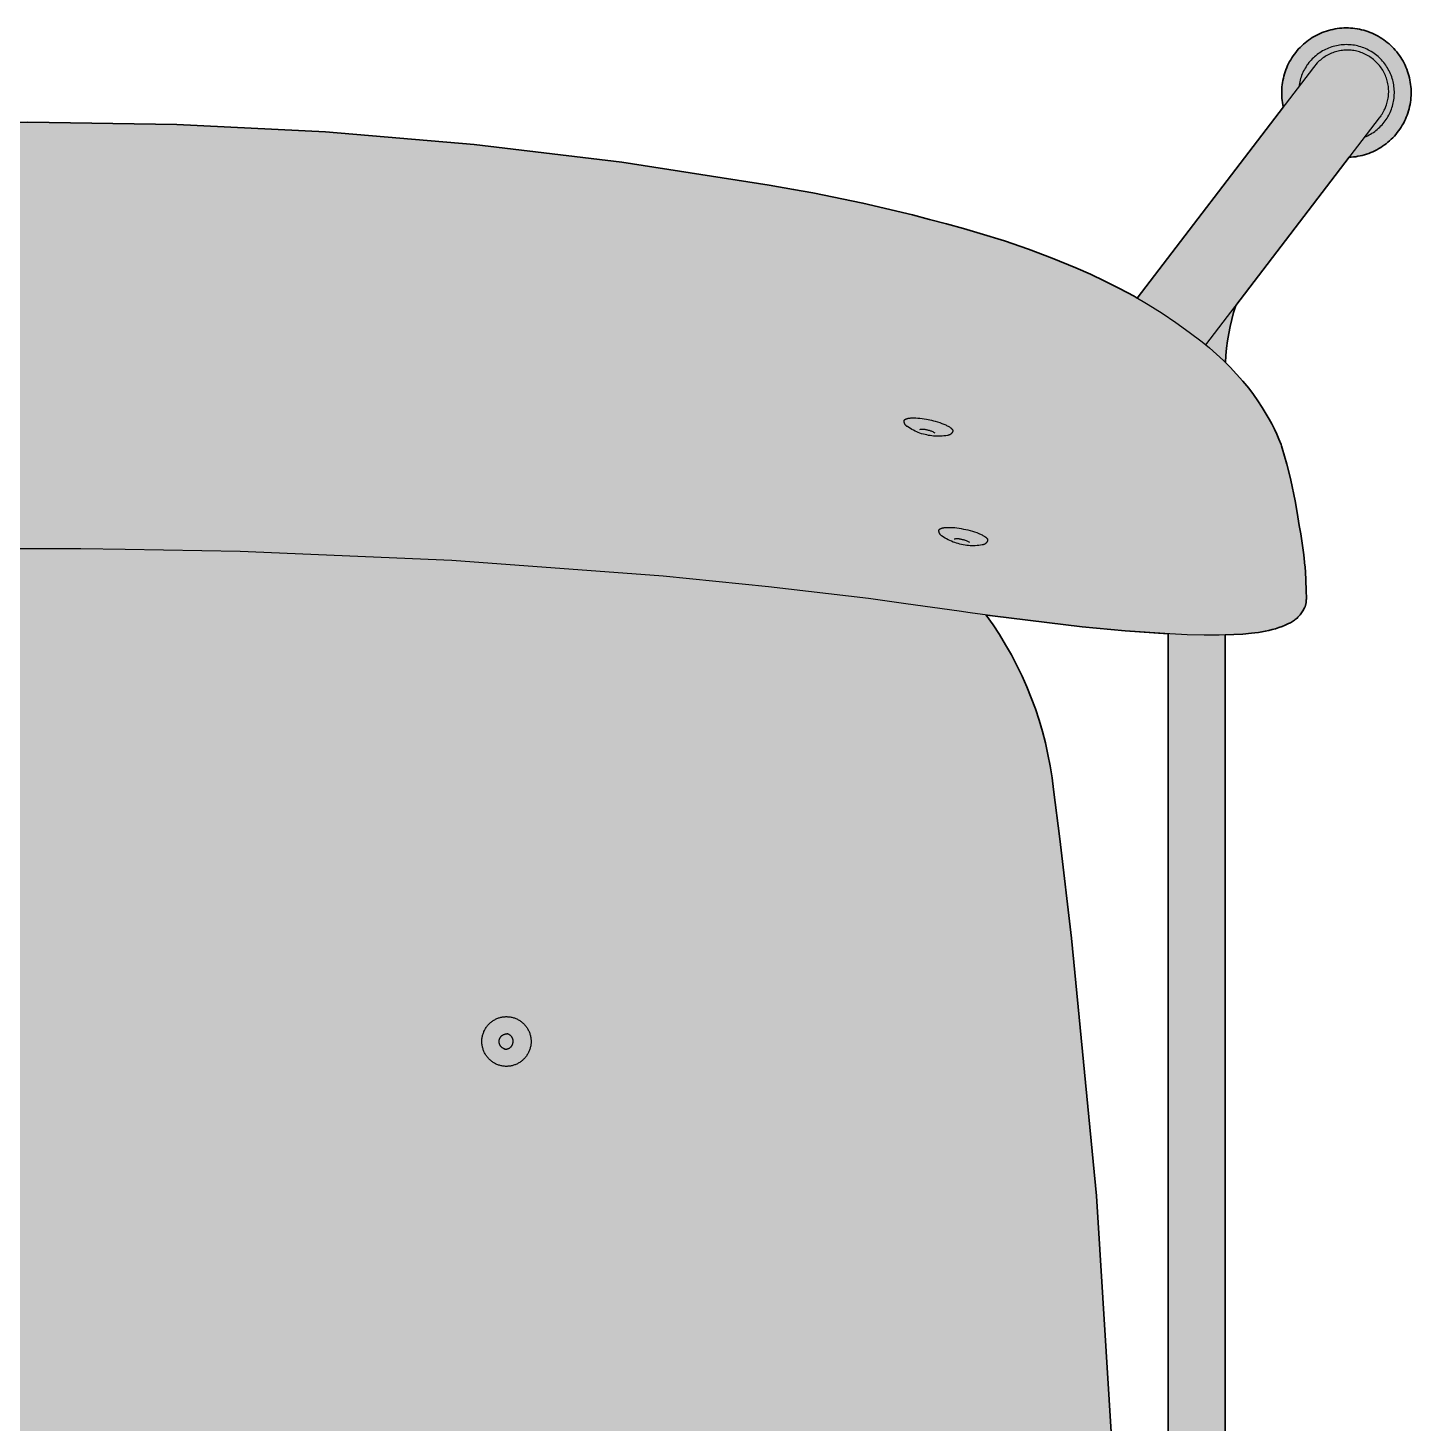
# Model space of a CAD drawing. Header units: millimetres. Extents: x 0 to 1859, y -912 to 978.
# Drawn here: x 421.4 to 688.7, y -642.7 to -373.2 of the extents above; entities that cross this region are included whole.
import ezdxf

# ---------------------------------------------------------------- set-up
doc = ezdxf.new("R2010")
doc.units = ezdxf.units.MM
doc.layers.add('Blocks', color=7, linetype='Continuous')
doc.layers.add('Blocks$Fill', color=7, linetype='Continuous', true_color=0xffffff)
doc.layers.add('Blocks$Inner', color=7, linetype='Continuous', lineweight=25, true_color=0x007f00)
doc.layers.add('Blocks$Outline', color=7, linetype='Continuous', lineweight=35, true_color=0xff3f3f)

# ---------------------------------------------------------------- blocks, each defined once
blk = doc.blocks.new('Soft Edge 95 Barstool High Top')
at = {"layer": 'Blocks$Fill'}
h = blk.add_hatch(color=256, dxfattribs=at)
h.paths.add_polyline_path([(-162.65, -151.21), (-162.49, -150.37), (-162.44, -149.94), (-162.39, -149.51), (-162.36, -149.08), (-162.35, -148.65), (-162.35, -148.22), (-162.36, -147.79), (-162.39, -147.36), (-162.44, -146.94), (-162.5, -146.51), (-162.57, -146.09), (-162.66, -145.67), (-162.76, -145.25), (-162.88, -144.84), (-163.01, -144.43), (-163.16, -144.02), (-163.32, -143.62), (-163.49, -143.23), (-163.67, -142.84), (-163.87, -142.46), (-164.09, -142.09), (-164.31, -141.72), (-164.55, -141.36), (-164.8, -141.01), (-165.06, -140.67), (-165.33, -140.34), (-165.62, -140.02), (-165.91, -139.7), (-166.22, -139.4), (-166.54, -139.11), (-166.86, -138.83), (-167.2, -138.56), (-167.54, -138.3), (-167.9, -138.06), (-168.26, -137.83), (-168.63, -137.61), (-169, -137.4), (-169.39, -137.2), (-169.78, -137.02), (-170.17, -136.86), (-170.57, -136.7), (-170.98, -136.56), (-171.39, -136.44), (-171.81, -136.32), (-172.23, -136.23), (-172.65, -136.14), (-173.07, -136.08), (-173.5, -136.02), (-173.93, -135.98), (-174.36, -135.96), (-174.79, -135.95), (-175.22, -135.95), (-175.65, -135.97), (-176.07, -136.01), (-176.5, -136.06), (-176.93, -136.12), (-177.35, -136.2), (-177.77, -136.3), (-178.19, -136.4), (-178.6, -136.52), (-179.01, -136.66), (-179.41, -136.81), (-179.81, -136.97), (-180.2, -137.15), (-180.58, -137.34), (-180.96, -137.55), (-181.34, -137.77), (-181.7, -138), (-182.06, -138.24), (-182.41, -138.49), (-182.75, -138.76), (-183.07, -139.04), (-183.39, -139.33), (-183.7, -139.63), (-184, -139.94), (-184.29, -140.26), (-184.57, -140.59), (-184.83, -140.93), (-185.09, -141.28), (-185.33, -141.64), (-185.56, -142.01), (-185.77, -142.38), (-185.98, -142.76), (-186.17, -143.15), (-186.34, -143.54), (-186.5, -143.94), (-186.65, -144.35), (-186.79, -144.76), (-186.91, -145.17), (-187.01, -145.59), (-187.11, -146.01), (-187.18, -146.44), (-187.24, -146.86), (-187.29, -147.29), (-187.32, -147.72), (-187.34, -148.15), (-187.35, -148.58), (-187.33, -149.02), (-187.31, -149.45), (-187.26, -149.88), (-187.21, -150.3), (-187.14, -150.73), (-187.05, -151.15), (-186.95, -151.57), (-186.83, -151.99), (-186.71, -152.4), (-186.56, -152.81), (-186.4, -153.21), (-186.23, -153.6), (-186.05, -153.99), (-185.85, -154.38), (-185.64, -154.75), (-185.42, -155.12), (-185.18, -155.48), (-184.93, -155.84), (-184.67, -156.18), (-184.4, -156.51), (-184.11, -156.84), (-183.82, -157.15), (-183.51, -157.46), (-183.19, -157.75), (-182.87, -158.03), (-182.53, -158.31), (-182.19, -158.56), (-181.83, -158.81), (-181.47, -159.05), (-181.1, -159.27), (-180.73, -159.48), (-180.34, -159.68), (-179.95, -159.86), (-179.55, -160.03), (-179.15, -160.18), (-178.74, -160.33), (-178.33, -160.45), (-177.92, -160.57), (-177.5, -160.66), (-177.07, -160.75), (-176.65, -160.82), (-176.22, -160.87), (-175.79, -160.91), (-175.36, -160.94), (-153.46, -189.54), (-152.7, -192.25), (-152.38, -193.62), (-152.11, -195), (-151.88, -196.39), (-151.7, -197.79), (-151.56, -199.19), (-151.47, -200.59), (-153.61, -202.8), (-154.81, -204.16), (-155.97, -205.56), (-156.88, -206.76), (-157.75, -207.99), (-158.58, -209.25), (-159.36, -210.54), (-159.91, -211.49), (-160.43, -212.44), (-160.92, -213.42), (-161.38, -214.41), (-161.81, -215.41), (-162.21, -216.43), (-162.3, -216.69), (-162.45, -217.13), (-163.33, -220.18), (-164.11, -223.25), (-164.12, -223.27), (-164.92, -227.32), (-165.73, -232.08), (-166.61, -237.7), (-166.84, -239.82), (-166.85, -239.99), (-167.02, -242.39), (-167.1, -244.77), (-167.11, -245.95), (-167.11, -246.27), (-167.1, -246.43), (-167.09, -246.61), (-167.08, -246.7), (-167.07, -246.79), (-167.06, -246.87), (-167.05, -246.96), (-167.03, -247.05), (-167.02, -247.14), (-167, -247.23), (-166.98, -247.31), (-166.95, -247.4), (-166.93, -247.48), (-166.9, -247.57), (-166.88, -247.65), (-166.85, -247.73), (-166.82, -247.82), (-166.78, -247.9), (-166.75, -247.98), (-166.65, -248.18), (-166.54, -248.37), (-166.43, -248.56), (-166.31, -248.75), (-166.18, -248.93), (-166.05, -249.1), (-165.91, -249.28), (-165.77, -249.44), (-165.62, -249.61), (-165.46, -249.77), (-165.3, -249.92), (-165.14, -250.06), (-164.97, -250.2), (-164.79, -250.34), (-164.61, -250.47), (-164.43, -250.59), (-164.24, -250.71), (-164.05, -250.82), (-163.85, -250.92), (-163.65, -251.01), (-163.03, -251.29), (-162.41, -251.54), (-161.78, -251.77), (-161.14, -251.98), (-160.49, -252.17), (-159.84, -252.34), (-159.18, -252.49), (-158.51, -252.62), (-157.85, -252.72), (-157.18, -252.8), (-154.83, -253.01), (-153.1, -253.12), (-151.41, -253.17), (-151.41, -651.96), (-152.1, -652.45), (-152.44, -652.72), (-152.76, -652.99), (-153.08, -653.28), (-153.38, -653.58), (-153.68, -653.88), (-153.96, -654.2), (-154.24, -654.53), (-154.5, -654.86), (-154.75, -655.21), (-154.99, -655.56), (-155.22, -655.92), (-155.43, -656.29), (-155.63, -656.67), (-155.82, -657.05), (-156, -657.44), (-156.16, -657.83), (-156.31, -658.23), (-156.44, -658.64), (-156.56, -659.05), (-156.67, -659.46), (-156.76, -659.87), (-156.84, -660.29), (-156.91, -660.71), (-156.96, -661.14), (-156.99, -661.56), (-157.01, -661.99), (-157.02, -662.42), (-157.01, -662.84), (-156.99, -663.27), (-156.95, -663.69), (-156.9, -664.12), (-156.83, -664.54), (-156.75, -664.96), (-156.66, -665.37), (-156.55, -665.78), (-156.43, -666.19), (-156.29, -666.6), (-156.14, -667), (-155.97, -667.39), (-155.8, -667.78), (-155.61, -668.16), (-155.4, -668.54), (-155.18, -668.92), (-154.94, -669.28), (-154.7, -669.64), (-154.44, -669.99), (-154.17, -670.33), (-153.88, -670.67), (-153.59, -670.99), (-153.28, -671.3), (-152.97, -671.6), (-152.64, -671.89), (-152.31, -672.16), (-151.96, -672.43), (-151.61, -672.68), (-151.24, -672.92), (-150.87, -673.15), (-150.49, -673.37), (-150.11, -673.57), (-149.71, -673.76), (-149.31, -673.93), (-148.91, -674.09), (-148.5, -674.24), (-148.08, -674.37), (-147.66, -674.49), (-147.24, -674.59), (-146.81, -674.68), (-146.38, -674.75), (-145.95, -674.81), (-145.52, -674.85), (-145.08, -674.87), (-144.65, -674.89), (-144.21, -674.88), (-143.78, -674.87), (-143.34, -674.83), (-142.91, -674.78), (-142.48, -674.72), (-142.05, -674.64), (-141.62, -674.55), (-141.2, -674.44), (-140.78, -674.32), (-140.37, -674.18), (-139.96, -674.03), (-139.56, -673.86), (-139.16, -673.68), (-138.77, -673.49), (-138.39, -673.28), (-138.01, -673.06), (-137.64, -672.83), (-137.28, -672.58), (-136.93, -672.32), (-136.59, -672.05), (-136.26, -671.77), (-135.93, -671.47), (-134.98, -671.64), (-134.32, -671.72), (-133.66, -671.77), (-132.99, -671.81), (-132.33, -671.82), (44.08, -671.82), (79.9, -672.71), (103.15, -672.37), (115.72, -671.82), (292.8, -671.81), (293.46, -671.77), (294.12, -671.72), (294.78, -671.64), (295.44, -671.53), (295.74, -671.47), (296.39, -672.05), (296.74, -672.32), (297.09, -672.58), (297.45, -672.83), (297.81, -673.06), (298.19, -673.28), (298.57, -673.49), (298.96, -673.68), (299.36, -673.86), (299.76, -674.03), (300.17, -674.18), (300.59, -674.32), (301, -674.44), (301.43, -674.55), (301.85, -674.64), (302.28, -674.72), (302.71, -674.78), (303.14, -674.83), (303.58, -674.87), (304.01, -674.88), (304.45, -674.89), (304.88, -674.87), (305.32, -674.85), (305.75, -674.81), (306.19, -674.75), (306.61, -674.68), (307.04, -674.59), (307.47, -674.49), (307.89, -674.37), (308.3, -674.24), (308.71, -674.09), (309.12, -673.93), (309.52, -673.76), (309.91, -673.57), (310.3, -673.37), (310.67, -673.15), (311.05, -672.92), (311.41, -672.68), (311.76, -672.43), (312.11, -672.16), (312.44, -671.89), (312.77, -671.6), (313.09, -671.3), (313.39, -670.99), (313.69, -670.67), (313.97, -670.33), (314.24, -669.99), (314.5, -669.64), (314.75, -669.28), (314.98, -668.92), (315.2, -668.54), (315.41, -668.16), (315.6, -667.78), (315.78, -667.39), (315.94, -667), (316.09, -666.6), (316.23, -666.19), (316.35, -665.78), (316.46, -665.37), (316.55, -664.96), (316.63, -664.54), (316.7, -664.12), (316.75, -663.69), (316.79, -663.27), (316.81, -662.84), (316.82, -662.42), (316.81, -661.99), (316.79, -661.56), (316.76, -661.14), (316.71, -660.71), (316.64, -660.29), (316.57, -659.87), (316.47, -659.46), (316.37, -659.05), (316.24, -658.64), (316.11, -658.23), (315.96, -657.83), (315.8, -657.44), (315.62, -657.05), (315.44, -656.67), (315.23, -656.29), (315.02, -655.92), (314.79, -655.56), (314.55, -655.21), (314.3, -654.86), (314.04, -654.53), (313.77, -654.2), (313.48, -653.88), (313.19, -653.58), (312.88, -653.28), (312.57, -652.99), (312.24, -652.72), (311.91, -652.45), (311.56, -652.2), (311.21, -651.96), (311.21, -253.17), (314.63, -253.01), (316.98, -252.8), (317.65, -252.72), (318.32, -252.62), (318.98, -252.49), (319.64, -252.34), (320.29, -252.17), (320.94, -251.98), (321.58, -251.77), (322.21, -251.54), (322.84, -251.29), (323.45, -251.01), (323.65, -250.92), (323.85, -250.82), (324.04, -250.71), (324.23, -250.59), (324.41, -250.47), (324.59, -250.34), (324.77, -250.2), (324.94, -250.06), (325.11, -249.92), (325.27, -249.77), (325.42, -249.61), (325.57, -249.44), (325.72, -249.28), (325.85, -249.1), (325.99, -248.93), (326.11, -248.75), (326.23, -248.56), (326.35, -248.37), (326.45, -248.18), (326.55, -247.98), (326.59, -247.9), (326.62, -247.82), (326.65, -247.73), (326.68, -247.65), (326.71, -247.57), (326.73, -247.48), (326.76, -247.4), (326.78, -247.31), (326.8, -247.23), (326.82, -247.14), (326.84, -247.05), (326.85, -246.96), (326.86, -246.87), (326.88, -246.79), (326.89, -246.7), (326.89, -246.61), (326.9, -246.43), (326.91, -246.27), (326.91, -245.95), (326.9, -244.77), (326.82, -242.39), (326.65, -239.99), (326.64, -239.82), (326.41, -237.7), (325.82, -233.69), (325.53, -232.08), (324.72, -227.32), (323.91, -223.25), (323.13, -220.18), (322.25, -217.13), (322.11, -216.69), (322.01, -216.43), (321.61, -215.41), (321.18, -214.41), (320.72, -213.42), (320.23, -212.44), (319.71, -211.49), (319.16, -210.54), (318.38, -209.25), (317.56, -207.99), (316.69, -206.76), (315.78, -205.56), (314.62, -204.16), (313.41, -202.8), (312.16, -201.48), (311.27, -200.59), (311.5, -197.79), (311.69, -196.39), (311.91, -195), (312.19, -193.62), (312.5, -192.25), (312.86, -190.89), (313.26, -189.54), (335.16, -160.94), (336.02, -160.87), (336.45, -160.82), (336.87, -160.75), (337.3, -160.66), (337.72, -160.57), (338.13, -160.45), (338.55, -160.33), (338.95, -160.18), (339.36, -160.03), (339.75, -159.86), (340.14, -159.68), (340.53, -159.48), (340.91, -159.27), (341.28, -159.05), (341.64, -158.81), (341.99, -158.56), (342.34, -158.31), (342.67, -158.03), (343, -157.75), (343.31, -157.46), (343.62, -157.15), (343.91, -156.84), (344.2, -156.51), (344.47, -156.18), (344.73, -155.84), (344.98, -155.48), (345.22, -155.12), (345.44, -154.75), (345.65, -154.38), (345.85, -153.99), (346.04, -153.6), (346.21, -153.21), (346.36, -152.81), (346.51, -152.4), (346.64, -151.99), (346.75, -151.57), (346.85, -151.15), (346.94, -150.73), (347.01, -150.3), (347.07, -149.88), (347.11, -149.45), (347.14, -149.02), (347.15, -148.58), (347.15, -148.15), (347.13, -147.72), (347.09, -147.29), (347.05, -146.86), (346.99, -146.44), (346.91, -146.01), (346.82, -145.59), (346.71, -145.17), (346.59, -144.76), (346.46, -144.35), (346.31, -143.94), (346.15, -143.54), (345.97, -143.15), (345.78, -142.76), (345.58, -142.38), (345.36, -142.01), (345.13, -141.64), (344.89, -141.28), (344.64, -140.93), (344.37, -140.59), (344.09, -140.26), (343.81, -139.94), (343.51, -139.63), (343.2, -139.33), (342.88, -139.04), (342.55, -138.76), (342.21, -138.49), (341.86, -138.24), (341.5, -138), (341.14, -137.77), (340.77, -137.55), (340.39, -137.34), (340, -137.15), (339.61, -136.97), (339.21, -136.81), (338.81, -136.66), (338.4, -136.52), (337.99, -136.4), (337.57, -136.3), (337.15, -136.2), (336.73, -136.12), (336.3, -136.06), (335.88, -136.01), (335.45, -135.97), (335.02, -135.95), (334.59, -135.95), (334.16, -135.96), (333.73, -135.98), (333.3, -136.02), (332.87, -136.08), (332.45, -136.14), (332.03, -136.23), (331.61, -136.32), (331.19, -136.44), (330.78, -136.56), (330.38, -136.7), (329.98, -136.86), (329.58, -137.02), (329.19, -137.2), (328.81, -137.4), (328.43, -137.61), (328.06, -137.83), (327.7, -138.06), (327.35, -138.3), (327, -138.56), (326.67, -138.83), (326.34, -139.11), (326.02, -139.4), (325.72, -139.7), (325.42, -140.02), (325.14, -140.34), (324.86, -140.67), (324.6, -141.01), (324.35, -141.36), (324.11, -141.72), (323.89, -142.09), (323.68, -142.46), (323.48, -142.84), (323.29, -143.23), (323.12, -143.62), (322.96, -144.02), (322.81, -144.43), (322.68, -144.84), (322.56, -145.25), (322.46, -145.67), (322.37, -146.09), (322.3, -146.51), (322.24, -146.94), (322.2, -147.36), (322.17, -147.79), (322.15, -148.22), (322.15, -148.65), (322.16, -149.08), (322.19, -149.51), (322.24, -149.94), (322.3, -150.37), (322.37, -150.79), (322.46, -151.21), (294.19, -188.12), (290.83, -186.29), (287.99, -184.87), (285.19, -183.54), (282.35, -182.27), (277.81, -180.4), (273.22, -178.67), (268.57, -177.07), (263.88, -175.63), (257.37, -173.81), (241.22, -169.78), (231.54, -167.83), (223.11, -166.3), (194.67, -161.9), (166.09, -158.48), (137.42, -156.04), (108.68, -154.59), (79.9, -154.13), (51.13, -154.59), (22.38, -156.04), (-6.29, -158.48), (-34.87, -161.9), (-63.31, -166.3), (-71.74, -167.83), (-81.41, -169.78), (-91.01, -172.06), (-100.83, -174.7), (-108.77, -177.07), (-113.41, -178.67), (-118.01, -180.4), (-122.55, -182.27), (-125.39, -183.54), (-128.19, -184.87), (-131.03, -186.29), (-133.81, -187.79), (-134.39, -188.12)], flags=0)
h.paths.add_polyline_path([(272.85, -627.49), (275.48, -623.54), (276.89, -621.18), (278.22, -618.76), (279.47, -616.3), (280.63, -613.8), (281.7, -611.27), (282.69, -608.69), (283.58, -606.09), (284.39, -603.45), (285.1, -600.79), (285.72, -598.1), (286.25, -595.4), (286.68, -592.68), (286.98, -590.22), (287.22, -587.76), (287.73, -580.4), (290.74, -510.96), (290.91, -461.11), (289.44, -411.28), (286.33, -361.53), (281.56, -311.78), (277.77, -280.76), (277.42, -278.5), (276.99, -276.26), (276.49, -274.04), (275.92, -271.83), (275.28, -269.64), (274.56, -267.47), (273.77, -265.33), (272.92, -263.22), (271.99, -261.13), (271, -259.08), (269.94, -257.06), (268.81, -255.08), (267.62, -253.13), (266.37, -251.23), (265.05, -249.36), (283.62, -251.61), (291.9, -252.39), (300.21, -252.97), (300.21, -648.98)], flags=0)
h.paths.add_polyline_path([(216.95, -660.82), (225.16, -659.31), (227.84, -658.66), (230.5, -657.92), (233.12, -657.09), (235.72, -656.17), (238.28, -655.15), (240.81, -654.05), (243.3, -652.87), (245.74, -651.59), (248.14, -650.24), (250.49, -648.8), (252.79, -647.28), (255.04, -645.69), (257.23, -644.01), (259.36, -642.26), (261.43, -640.44), (262.34, -639.58), (289.38, -660.82)], flags=0)
h.paths.add_polyline_path([(-105.22, -249.33), (-107.82, -253.13), (-109.01, -255.08), (-110.13, -257.06), (-111.2, -259.08), (-112.19, -261.13), (-113.12, -263.22), (-113.97, -265.33), (-114.76, -267.47), (-115.47, -269.64), (-116.12, -271.83), (-116.69, -274.04), (-117.19, -276.26), (-117.61, -278.5), (-117.96, -280.76), (-119.46, -292.6), (-126.53, -361.53), (-129.64, -411.28), (-131.11, -461.11), (-130.93, -510.96), (-129.11, -560.77), (-127.42, -587.76), (-127.18, -590.22), (-126.88, -592.68), (-126.44, -595.4), (-125.92, -598.1), (-125.3, -600.79), (-124.58, -603.45), (-123.78, -606.09), (-122.88, -608.69), (-121.9, -611.27), (-120.83, -613.8), (-119.67, -616.3), (-118.42, -618.76), (-117.09, -621.18), (-115.68, -623.54), (-114.18, -625.86), (-113.05, -627.49), (-140.41, -648.98), (-140.41, -252.97), (-123.81, -251.61), (-115.23, -250.65)], flags=0)
h.paths.add_polyline_path([(-102.54, -639.58), (-99.56, -642.26), (-97.43, -644.01), (-95.24, -645.69), (-92.99, -647.28), (-90.69, -648.8), (-88.34, -650.24), (-85.94, -651.59), (-83.49, -652.87), (-81.01, -654.05), (-78.48, -655.15), (-75.92, -656.17), (-73.32, -657.09), (-70.69, -657.92), (-68.04, -658.66), (-65.36, -659.31), (-62.66, -659.87), (-57.14, -660.82), (-129.58, -660.82)], flags=0)
at = {"layer": 'Blocks$Inner'}
for p, q in [((265.05, -249.36), (266.37, -251.23)), ((300.21, -652.74), (300.21, -252.97)), ((311.21, -652.74), (311.21, -253.17))]:
    blk.add_line(p, q, dxfattribs=at)
for points in [[(335.16, -160.94), (335.59, -160.91), (336.02, -160.87), (336.45, -160.82), (336.87, -160.75), (337.3, -160.66), (337.72, -160.57), (338.13, -160.45), (338.55, -160.33), (338.95, -160.18), (339.36, -160.03), (339.75, -159.86), (340.14, -159.68), (340.53, -159.48), (340.91, -159.27), (341.28, -159.05), (341.64, -158.81), (341.99, -158.56), (342.34, -158.31), (342.67, -158.03), (343, -157.75), (343.31, -157.46), (343.62, -157.15), (343.91, -156.84), (344.2, -156.51), (344.47, -156.18), (344.73, -155.84), (344.98, -155.48), (345.22, -155.12), (345.44, -154.75), (345.65, -154.38), (345.85, -153.99), (346.04, -153.6), (346.21, -153.21), (346.36, -152.81), (346.51, -152.4), (346.64, -151.99), (346.75, -151.57), (346.85, -151.15), (346.94, -150.73), (347.01, -150.3), (347.07, -149.88), (347.11, -149.45), (347.14, -149.02), (347.15, -148.58), (347.15, -148.15), (347.13, -147.72), (347.09, -147.29), (347.05, -146.86), (346.99, -146.44), (346.91, -146.01), (346.82, -145.59), (346.71, -145.17), (346.59, -144.76), (346.46, -144.35), (346.31, -143.94), (346.15, -143.54), (345.97, -143.15), (345.78, -142.76), (345.58, -142.38), (345.36, -142.01), (345.13, -141.64), (344.89, -141.28), (344.64, -140.93), (344.37, -140.59), (344.09, -140.26), (343.81, -139.94), (343.51, -139.63), (343.2, -139.33), (342.88, -139.04), (342.55, -138.76), (342.21, -138.49), (341.86, -138.24), (341.5, -138), (341.14, -137.77), (340.77, -137.55), (340.39, -137.34), (340, -137.15), (339.61, -136.97), (339.21, -136.81), (338.81, -136.66), (338.4, -136.52), (337.99, -136.4), (337.57, -136.3), (337.15, -136.2), (336.73, -136.12), (336.3, -136.06), (335.88, -136.01), (335.45, -135.97), (335.02, -135.95), (334.59, -135.95), (334.16, -135.96), (333.73, -135.98), (333.3, -136.02), (332.87, -136.08), (332.45, -136.14), (332.03, -136.23), (331.61, -136.32), (331.19, -136.44), (330.78, -136.56), (330.38, -136.7), (329.98, -136.86), (329.58, -137.02), (329.19, -137.2), (328.81, -137.4), (328.43, -137.61), (328.06, -137.83), (327.7, -138.06), (327.35, -138.3), (327, -138.56), (326.67, -138.83), (326.34, -139.11), (326.02, -139.4), (325.72, -139.7), (325.42, -140.02), (325.14, -140.34), (324.86, -140.67), (324.6, -141.01), (324.35, -141.36), (324.11, -141.72), (323.89, -142.09), (323.68, -142.46), (323.48, -142.84), (323.29, -143.23), (323.12, -143.62), (322.96, -144.02), (322.81, -144.43), (322.68, -144.84), (322.56, -145.25), (322.46, -145.67), (322.37, -146.09), (322.3, -146.51), (322.24, -146.94), (322.2, -147.36), (322.17, -147.79), (322.15, -148.22), (322.15, -148.65), (322.16, -149.08), (322.19, -149.51), (322.24, -149.94), (322.3, -150.37), (322.37, -150.79), (322.46, -151.21)], [(338.16, -157.02), (338.45, -156.9), (338.74, -156.76), (339.03, -156.61), (339.3, -156.46), (339.58, -156.29), (339.85, -156.12), (340.11, -155.93), (340.36, -155.74), (340.61, -155.54), (340.85, -155.33), (341.08, -155.11), (341.31, -154.89), (341.53, -154.65), (341.74, -154.41), (341.94, -154.16), (342.13, -153.91), (342.32, -153.65), (342.49, -153.38), (342.66, -153.11), (342.81, -152.83), (342.96, -152.54), (343.09, -152.26), (343.22, -151.96), (343.34, -151.66), (343.44, -151.36), (343.54, -151.06), (343.62, -150.75), (343.7, -150.44), (343.76, -150.13), (343.81, -149.81), (343.85, -149.49), (343.88, -149.18), (343.9, -148.86), (343.91, -148.54), (343.91, -148.22), (343.9, -147.9), (343.87, -147.58), (343.84, -147.26), (343.79, -146.95), (343.73, -146.63), (343.67, -146.32), (343.59, -146.01), (343.5, -145.7), (343.4, -145.4), (343.29, -145.1), (343.17, -144.81), (343.04, -144.51), (342.9, -144.23), (342.74, -143.95), (342.58, -143.67), (342.42, -143.4), (342.24, -143.13), (342.05, -142.87), (341.85, -142.62), (341.65, -142.38), (341.43, -142.14), (341.21, -141.91), (340.98, -141.69), (340.75, -141.47), (340.5, -141.27), (340.25, -141.07), (339.99, -140.88), (339.73, -140.7), (339.46, -140.53), (339.18, -140.37), (338.9, -140.22), (338.61, -140.08), (338.33, -139.94), (338.03, -139.82), (337.73, -139.71), (337.43, -139.61), (337.13, -139.52), (336.82, -139.44), (336.51, -139.37), (336.2, -139.31), (335.88, -139.27), (335.57, -139.23), (335.25, -139.2), (334.93, -139.19), (334.61, -139.18), (334.29, -139.19), (333.98, -139.21), (333.66, -139.24), (333.34, -139.28), (333.03, -139.33), (332.72, -139.39), (332.41, -139.46), (332.1, -139.54), (331.8, -139.63), (331.5, -139.74), (331.2, -139.85), (330.91, -139.97), (330.62, -140.11), (330.33, -140.25), (330.05, -140.4), (329.78, -140.57), (329.51, -140.74), (329.25, -140.92), (329, -141.11), (328.75, -141.31), (328.51, -141.51), (328.27, -141.73), (328.04, -141.95), (327.83, -142.18), (327.61, -142.42), (327.41, -142.66), (327.22, -142.92), (327.03, -143.17), (326.86, -143.44), (326.69, -143.71), (326.53, -143.99), (326.38, -144.27), (326.24, -144.55), (326.11, -144.84), (326, -145.14), (325.89, -145.44), (325.79, -145.74), (325.7, -146.05), (325.62, -146.36), (325.56, -146.67), (325.5, -146.98), (325.46, -147.29)], [(341.04, -153.26), (341.21, -153.04), (341.37, -152.81), (341.53, -152.58), (341.67, -152.35), (341.81, -152.1), (341.94, -151.86), (342.06, -151.61), (342.18, -151.35), (342.28, -151.1), (342.38, -150.83), (342.46, -150.57), (342.54, -150.3), (342.6, -150.03), (342.66, -149.76), (342.71, -149.49), (342.75, -149.21), (342.78, -148.93), (342.8, -148.66), (342.81, -148.38), (342.81, -148.1), (342.8, -147.82), (342.78, -147.54), (342.75, -147.27), (342.71, -146.99), (342.66, -146.72), (342.6, -146.45), (342.54, -146.18), (342.46, -145.91), (342.38, -145.64), (342.28, -145.38), (342.18, -145.13), (342.06, -144.87), (341.94, -144.62), (341.81, -144.37), (341.67, -144.13), (341.53, -143.9), (341.37, -143.67), (341.21, -143.44), (341.04, -143.22), (340.86, -143.01), (340.68, -142.8), (340.48, -142.6), (340.28, -142.41), (340.08, -142.22), (339.86, -142.04), (339.65, -141.87), (339.42, -141.7), (339.19, -141.55), (338.96, -141.4), (338.72, -141.26), (338.47, -141.13), (338.22, -141), (337.97, -140.89), (337.71, -140.78), (337.45, -140.69), (337.19, -140.6), (336.92, -140.52), (336.65, -140.45), (336.38, -140.39), (336.11, -140.34), (335.83, -140.3), (335.55, -140.27), (335.28, -140.25), (335, -140.24), (334.72, -140.24), (334.44, -140.24), (334.16, -140.26), (333.89, -140.29), (333.61, -140.33), (333.34, -140.37), (333.07, -140.43), (332.79, -140.49), (332.53, -140.57), (332.26, -140.65), (332, -140.74), (331.74, -140.85), (331.49, -140.96), (331.23, -141.08), (330.99, -141.2), (330.75, -141.34), (330.51, -141.49), (330.28, -141.64), (330.05, -141.8), (329.83, -141.97), (329.61, -142.15), (329.41, -142.33), (329.2, -142.52), (329.01, -142.72), (328.29, -143.59), (294.18, -188.13)], [(341.28, -152.93), (341.14, -153.13), (341.12, -153.15), (341.08, -153.21), (341.06, -153.23), (341.02, -153.29), (340.99, -153.32), (307.43, -197.15)], [(51.13, -154.59), (79.9, -154.13), (108.68, -154.59), (137.42, -156.04), (166.09, -158.48), (194.67, -161.9), (223.11, -166.3), (227.83, -167.15), (231.54, -167.83), (241.22, -169.78), (250.81, -172.06), (254.1, -172.93), (257.37, -173.81), (260.64, -174.7), (263.88, -175.63), (268.57, -177.07), (273.22, -178.67), (277.81, -180.4), (282.35, -182.27), (285.19, -183.54), (287.99, -184.87), (290.83, -186.29), (293.62, -187.79), (296.36, -189.38), (299.04, -191.06), (301.67, -192.83), (304.25, -194.68), (306.76, -196.61), (308.17, -197.76), (309.54, -198.96), (310.87, -200.2), (312.16, -201.48), (313.41, -202.8), (314.62, -204.16), (315.78, -205.56), (316.69, -206.76), (317.56, -207.99), (318.38, -209.25), (319.16, -210.54), (319.71, -211.49), (320.23, -212.44), (320.72, -213.42), (321.18, -214.41), (321.61, -215.41), (322.01, -216.43), (322.11, -216.69), (322.25, -217.13), (323.13, -220.18), (323.91, -223.25), (323.92, -223.27), (324.72, -227.32), (325.1, -229.57), (325.53, -232.08), (325.82, -233.69), (326.41, -237.7), (326.64, -239.82), (326.65, -239.9), (326.65, -239.99), (326.82, -242.39), (326.9, -244.77), (326.91, -245.95), (326.91, -246.27), (326.9, -246.43), (326.89, -246.61), (326.89, -246.7), (326.88, -246.79), (326.86, -246.87), (326.85, -246.96), (326.84, -247.05), (326.82, -247.14), (326.8, -247.23), (326.78, -247.31), (326.76, -247.4), (326.73, -247.48), (326.71, -247.57), (326.68, -247.65), (326.65, -247.73), (326.62, -247.82), (326.59, -247.9), (326.55, -247.98), (326.45, -248.18), (326.35, -248.37), (326.23, -248.56), (326.11, -248.75), (325.99, -248.93), (325.85, -249.1), (325.72, -249.28), (325.57, -249.44), (325.42, -249.61), (325.27, -249.77), (325.11, -249.92), (324.94, -250.06), (324.77, -250.2), (324.59, -250.34), (324.41, -250.47), (324.23, -250.59), (324.04, -250.71), (323.85, -250.82), (323.65, -250.92), (323.45, -251.01), (322.84, -251.29), (322.21, -251.54), (321.58, -251.77), (320.94, -251.98), (320.29, -252.17), (319.64, -252.34), (318.98, -252.49), (318.32, -252.62), (317.65, -252.72), (316.98, -252.8), (316.31, -252.86), (314.63, -253.01), (312.91, -253.12), (310.09, -253.21), (307.17, -253.21), (303.91, -253.14), (300.53, -253), (291.9, -252.39), (283.62, -251.61), (266.29, -249.53), (261.94, -248.92), (259.8, -248.61), (249.54, -247.15), (242.31, -246.18), (223, -243.87), (202.65, -241.84), (161.82, -238.84), (120.88, -237.1), (98.67, -236.67), (90.13, -236.58), (79.9, -236.54), (69.67, -236.58)], [(313.26, -189.54), (312.86, -190.89), (312.5, -192.25), (312.19, -193.62), (311.91, -195), (311.69, -196.39), (311.5, -197.79), (311.36, -199.19), (311.27, -200.6)], [(255.17, -214.21), (255.04, -214.13), (254.91, -214.06), (254.78, -213.99), (254.64, -213.92), (254.5, -213.86), (254.36, -213.81), (254.22, -213.76), (254.08, -213.72), (253.93, -213.68), (253.79, -213.64), (253.64, -213.61), (253.49, -213.59), (253.39, -213.57), (253.29, -213.54), (253.19, -213.53), (253.09, -213.51), (252.98, -213.5), (252.88, -213.5), (252.78, -213.49), (252.68, -213.49), (252.58, -213.5), (252.47, -213.5), (252.37, -213.52), (252.27, -213.53), (252.17, -213.55)], [(261.89, -235.35), (261.76, -235.28), (261.63, -235.2), (261.49, -235.13), (261.36, -235.07), (261.22, -235.01), (261.08, -234.96), (260.94, -234.91), (260.79, -234.86), (260.65, -234.82), (260.5, -234.79), (260.35, -234.76), (260.2, -234.74), (260.1, -234.71), (260, -234.69), (259.9, -234.67), (259.8, -234.66), (259.7, -234.65), (259.6, -234.64), (259.5, -234.64), (259.39, -234.64), (259.29, -234.64), (259.19, -234.65), (259.09, -234.66), (258.99, -234.68), (258.88, -234.69)], [(266.37, -251.23), (267.62, -253.13), (268.81, -255.08), (269.94, -257.06), (271, -259.08), (271.99, -261.13), (272.92, -263.22), (273.77, -265.33), (274.56, -267.47), (275.28, -269.64), (275.92, -271.83), (276.49, -274.04), (276.99, -276.26), (277.42, -278.5), (277.77, -280.76), (278.04, -283.02), (279.27, -292.6), (281.56, -311.78), (286.33, -361.53), (289.44, -411.28)], [(172.09, -333.18), (172.04, -333.17), (171.99, -333.15), (171.94, -333.14), (171.89, -333.12), (171.84, -333.1), (171.79, -333.08), (171.75, -333.05), (171.7, -333.03), (171.66, -333), (171.61, -332.97), (171.57, -332.94), (171.53, -332.91), (171.49, -332.88), (171.45, -332.84), (171.41, -332.81), (171.37, -332.77), (171.34, -332.73), (171.3, -332.69), (171.27, -332.65), (171.24, -332.61), (171.21, -332.57), (171.18, -332.52), (171.15, -332.48), (171.13, -332.43), (171.1, -332.39), (171.08, -332.34), (171.06, -332.29), (171.04, -332.24), (171.02, -332.19), (171.01, -332.14), (170.99, -332.09), (170.98, -332.04), (170.97, -331.99), (170.96, -331.94), (170.96, -331.89), (170.95, -331.83), (170.95, -331.78), (170.95, -331.73), (170.95, -331.68), (170.95, -331.62), (170.96, -331.57), (170.96, -331.52), (170.97, -331.47), (170.98, -331.42), (170.99, -331.37), (171.01, -331.32), (171.02, -331.27), (171.04, -331.22), (171.06, -331.17), (171.08, -331.12), (171.1, -331.07), (171.12, -331.02), (171.15, -330.98), (171.17, -330.93), (171.2, -330.89), (171.23, -330.85), (171.26, -330.8), (171.3, -330.76), (171.33, -330.72), (171.37, -330.69), (171.4, -330.65), (171.44, -330.62), (171.47, -330.58), (171.51, -330.55), (171.55, -330.52), (171.59, -330.49), (171.63, -330.46), (171.67, -330.44), (171.72, -330.41), (171.76, -330.39), (171.8, -330.37), (171.85, -330.35), (171.9, -330.33), (171.94, -330.31), (171.99, -330.29), (172.04, -330.28), (172.08, -330.27), (172.13, -330.26), (172.18, -330.25), (172.23, -330.24), (172.28, -330.23), (172.33, -330.23), (172.38, -330.22), (172.43, -330.22), (172.48, -330.22), (172.53, -330.23)], [(171.96, -333.17), (172.01, -333.18), (172.06, -333.18), (172.11, -333.18), (172.16, -333.18), (172.21, -333.18), (172.26, -333.18), (172.31, -333.18), (172.36, -333.17), (172.41, -333.17), (172.46, -333.16), (172.51, -333.15), (172.56, -333.13), (172.61, -333.12), (172.65, -333.1), (172.7, -333.09), (172.75, -333.07), (172.79, -333.05), (172.84, -333.02), (172.88, -333), (172.93, -332.98), (172.97, -332.95), (173.01, -332.92), (173.05, -332.89), (173.09, -332.86), (173.13, -332.83), (173.17, -332.8), (173.2, -332.76), (173.24, -332.72), (173.27, -332.69), (173.31, -332.65), (173.34, -332.61), (173.37, -332.57), (173.4, -332.52), (173.43, -332.48), (173.46, -332.44), (173.48, -332.39), (173.51, -332.34), (173.53, -332.3), (173.55, -332.25), (173.57, -332.2), (173.58, -332.15), (173.6, -332.1), (173.61, -332.05), (173.62, -332), (173.63, -331.95), (173.64, -331.9), (173.65, -331.85), (173.65, -331.8), (173.66, -331.75), (173.66, -331.7), (173.66, -331.64), (173.66, -331.59), (173.65, -331.54), (173.65, -331.49), (173.64, -331.44), (173.63, -331.39), (173.62, -331.34), (173.6, -331.29), (173.59, -331.24), (173.57, -331.19), (173.56, -331.14), (173.54, -331.09), (173.52, -331.04), (173.49, -331), (173.47, -330.95), (173.44, -330.91), (173.41, -330.86), (173.39, -330.82), (173.35, -330.78), (173.32, -330.74), (173.29, -330.7), (173.26, -330.66), (173.22, -330.62), (173.18, -330.59), (173.14, -330.55), (173.1, -330.52), (173.06, -330.49), (173.02, -330.46), (172.98, -330.43), (172.94, -330.4), (172.89, -330.37), (172.84, -330.35), (172.8, -330.33), (172.75, -330.3), (172.7, -330.28), (172.65, -330.27), (172.61, -330.25), (172.56, -330.24), (172.51, -330.22), (172.46, -330.21), (172.4, -330.2)]]:
    blk.add_lwpolyline(points, dxfattribs=at)
for points in [[(250.11, -213.15), (249.82, -212.96), (249.79, -212.94), (249.75, -212.92), (249.72, -212.9), (249.68, -212.87), (249.65, -212.85), (249.62, -212.82), (249.59, -212.79), (249.56, -212.76), (249.53, -212.74), (249.5, -212.71), (249.48, -212.67), (249.45, -212.64), (249.43, -212.61), (249.4, -212.58), (249.38, -212.54), (249.36, -212.51), (249.34, -212.47), (249.32, -212.43), (249.31, -212.4), (249.29, -212.36), (249.27, -212.32), (249.26, -212.28), (249.25, -212.24), (249.24, -212.2), (249.23, -212.16), (249.22, -212.12), (249.21, -212.08), (249.21, -212.04), (249.21, -212), (249.2, -211.96), (249.2, -211.92), (249.2, -211.88), (249.2, -211.84), (249.21, -211.79), (249.22, -211.79), (249.22, -211.78), (249.22, -211.78), (249.22, -211.77), (249.22, -211.77), (249.22, -211.76), (249.23, -211.75), (249.23, -211.74), (249.23, -211.73), (249.24, -211.72), (249.24, -211.71), (249.25, -211.71), (249.25, -211.7), (249.26, -211.69), (249.26, -211.68), (249.27, -211.67), (249.28, -211.66), (249.28, -211.66), (249.29, -211.65), (249.3, -211.64), (249.3, -211.63), (249.31, -211.62), (249.32, -211.62), (249.33, -211.61), (249.34, -211.6), (249.34, -211.59), (249.35, -211.59), (249.36, -211.58), (249.38, -211.57), (249.39, -211.56), (249.4, -211.55), (249.42, -211.54), (249.44, -211.53), (249.46, -211.52), (249.48, -211.51), (249.5, -211.5), (249.52, -211.49), (249.54, -211.48), (249.56, -211.47), (249.58, -211.46), (249.61, -211.45), (249.66, -211.43), (249.71, -211.42), (249.76, -211.4), (249.82, -211.39), (249.88, -211.37), (249.94, -211.36), (250, -211.35), (250.07, -211.33), (250.14, -211.32), (250.21, -211.31), (250.36, -211.3), (250.52, -211.29), (250.69, -211.28), (250.86, -211.27), (251.04, -211.27), (251.24, -211.27), (251.43, -211.28), (251.84, -211.31), (252.24, -211.34), (252.65, -211.39), (253.08, -211.45), (253.51, -211.53), (254.14, -211.66), (254.5, -211.74), (254.86, -211.83), (255.22, -211.92), (255.66, -212.05), (256.09, -212.19), (256.49, -212.34), (256.87, -212.49), (257.05, -212.56), (257.22, -212.64), (257.38, -212.72), (257.54, -212.79), (257.68, -212.87), (257.82, -212.95), (257.94, -213.02), (258, -213.06), (258.06, -213.1), (258.11, -213.14), (258.16, -213.17), (258.21, -213.21), (258.26, -213.25), (258.3, -213.28), (258.34, -213.32), (258.37, -213.36), (258.39, -213.37), (258.41, -213.39), (258.43, -213.41), (258.44, -213.43), (258.46, -213.44), (258.47, -213.46), (258.48, -213.48), (258.5, -213.49), (258.51, -213.51), (258.52, -213.53), (258.53, -213.55), (258.54, -213.56), (258.55, -213.58), (258.56, -213.6), (258.57, -213.61), (258.57, -213.63), (258.58, -213.64), (258.58, -213.65), (258.58, -213.65), (258.58, -213.66), (258.6, -213.83), (258.58, -213.89), (258.57, -213.93), (258.55, -213.97), (258.53, -214.01), (258.51, -214.04), (258.49, -214.08), (258.47, -214.11), (258.45, -214.15), (258.42, -214.18), (258.4, -214.21), (258.37, -214.24), (258.34, -214.27), (258.32, -214.3), (258.29, -214.33), (258.26, -214.36), (258.22, -214.39), (258.19, -214.41), (258.16, -214.44), (258.13, -214.46), (258.09, -214.48), (258.06, -214.5), (258.02, -214.52), (257.98, -214.54), (257.95, -214.56), (257.91, -214.57), (257.87, -214.59), (257.83, -214.6), (257.79, -214.61), (257.75, -214.62), (257.71, -214.63), (257.67, -214.64), (257.63, -214.65), (257.59, -214.65), (257.55, -214.66), (257.22, -214.71), (256.89, -214.76), (256.56, -214.79), (256.23, -214.81), (255.9, -214.82), (255.57, -214.82), (255.23, -214.8), (254.9, -214.78), (254.57, -214.74), (254.24, -214.7), (253.91, -214.64), (253.58, -214.57), (253.24, -214.5), (252.91, -214.41), (252.58, -214.32), (252.26, -214.21), (251.93, -214.09), (251.62, -213.96), (251.3, -213.82), (251, -213.67), (250.69, -213.51), (250.4, -213.33)], [(265.32, -234.92), (265.3, -235.04), (265.28, -235.08), (265.26, -235.12), (265.25, -235.15), (265.23, -235.19), (265.21, -235.22), (265.18, -235.26), (265.16, -235.29), (265.14, -235.33), (265.11, -235.36), (265.09, -235.39), (265.06, -235.42), (265.03, -235.45), (265, -235.48), (264.97, -235.51), (264.94, -235.53), (264.91, -235.56), (264.87, -235.58), (264.84, -235.61), (264.81, -235.63), (264.77, -235.65), (264.73, -235.67), (264.7, -235.69), (264.66, -235.7), (264.62, -235.72), (264.58, -235.74), (264.55, -235.75), (264.51, -235.76), (264.47, -235.77), (264.43, -235.78), (264.39, -235.79), (264.35, -235.79), (264.31, -235.8), (264.27, -235.8), (263.94, -235.86), (263.61, -235.9), (263.28, -235.93), (262.94, -235.96), (262.61, -235.97), (262.28, -235.96), (261.95, -235.95), (261.62, -235.93), (261.29, -235.89), (260.96, -235.84), (260.63, -235.78), (260.29, -235.72), (259.96, -235.65), (259.63, -235.56), (259.3, -235.46), (258.97, -235.36), (258.65, -235.24), (258.33, -235.11), (258.02, -234.97), (257.71, -234.81), (257.41, -234.65), (257.11, -234.48), (256.82, -234.3), (256.54, -234.11), (256.5, -234.09), (256.47, -234.07), (256.43, -234.04), (256.4, -234.02), (256.37, -233.99), (256.33, -233.97), (256.3, -233.94), (256.27, -233.91), (256.25, -233.88), (256.22, -233.85), (256.19, -233.82), (256.17, -233.79), (256.14, -233.76), (256.12, -233.72), (256.1, -233.69), (256.08, -233.65), (256.06, -233.62), (256.04, -233.58), (256.02, -233.54), (256, -233.51), (255.99, -233.47), (255.98, -233.43), (255.96, -233.39), (255.95, -233.35), (255.94, -233.31), (255.94, -233.27), (255.93, -233.23), (255.92, -233.19), (255.92, -233.15), (255.92, -233.11), (255.92, -233.07), (255.92, -233.02), (255.92, -232.98), (255.93, -232.96), (255.93, -232.95), (255.93, -232.95), (255.93, -232.94), (255.93, -232.94), (255.93, -232.93), (255.93, -232.93), (255.94, -232.92), (255.94, -232.91), (255.94, -232.9), (255.95, -232.89), (255.95, -232.88), (255.96, -232.87), (255.96, -232.86), (255.97, -232.85), (255.97, -232.85), (255.98, -232.84), (255.99, -232.83), (255.99, -232.82), (256, -232.81), (256.01, -232.8), (256.01, -232.8), (256.02, -232.79), (256.03, -232.78), (256.04, -232.77), (256.05, -232.76), (256.06, -232.76), (256.07, -232.75), (256.08, -232.74), (256.09, -232.73), (256.1, -232.72), (256.11, -232.72), (256.13, -232.7), (256.15, -232.69), (256.17, -232.68), (256.19, -232.67), (256.21, -232.66), (256.23, -232.65), (256.25, -232.64), (256.27, -232.63), (256.3, -232.62), (256.32, -232.61), (256.37, -232.59), (256.42, -232.57), (256.47, -232.56), (256.53, -232.54), (256.59, -232.53), (256.65, -232.51), (256.72, -232.5), (256.78, -232.49), (256.85, -232.48), (256.92, -232.47), (257.07, -232.45), (257.26, -232.43), (257.45, -232.42), (257.7, -232.42), (257.98, -232.42), (258.26, -232.43), (258.56, -232.44), (258.96, -232.47), (259.37, -232.52), (259.8, -232.58), (260.23, -232.65), (260.66, -232.73), (261.09, -232.82), (261.52, -232.92), (261.94, -233.03), (262.39, -233.16), (262.82, -233.29), (263.22, -233.43), (263.6, -233.58), (263.78, -233.65), (263.95, -233.73), (264.11, -233.81), (264.27, -233.88), (264.41, -233.96), (264.55, -234.03), (264.67, -234.11), (264.73, -234.15), (264.79, -234.19), (264.84, -234.22), (264.89, -234.26), (264.94, -234.3), (264.98, -234.33), (265.02, -234.37), (265.06, -234.4), (265.1, -234.44), (265.12, -234.46), (265.14, -234.48), (265.15, -234.49), (265.17, -234.51), (265.18, -234.53), (265.2, -234.54), (265.21, -234.56), (265.22, -234.58), (265.24, -234.6), (265.25, -234.62), (265.26, -234.63), (265.27, -234.65), (265.28, -234.67), (265.29, -234.68), (265.29, -234.7), (265.3, -234.71), (265.3, -234.71), (265.3, -234.72), (265.31, -234.73), (265.31, -234.74), (265.31, -234.75)], [(171.67, -336.46), (171.64, -336.46), (171.48, -336.43), (171.31, -336.39), (171.15, -336.35), (170.99, -336.31), (170.84, -336.26), (170.68, -336.2), (170.53, -336.14), (170.38, -336.07), (170.23, -336), (170.08, -335.92), (169.94, -335.83), (169.8, -335.75), (169.66, -335.65), (169.52, -335.56), (169.39, -335.46), (169.27, -335.35), (169.14, -335.24), (169.02, -335.12), (168.91, -335), (168.8, -334.88), (168.69, -334.76), (168.59, -334.63), (168.49, -334.49), (168.4, -334.35), (168.31, -334.21), (168.22, -334.07), (168.14, -333.93), (168.07, -333.78), (168, -333.63), (167.94, -333.47), (167.88, -333.32), (167.83, -333.16), (167.78, -333), (167.74, -332.84), (167.7, -332.68), (167.67, -332.52), (167.65, -332.35), (167.63, -332.19), (167.62, -332.02), (167.61, -331.86), (167.61, -331.69), (167.61, -331.53), (167.62, -331.36), (167.63, -331.2), (167.66, -331.03), (167.68, -330.87), (167.71, -330.71), (167.75, -330.54), (167.79, -330.38), (167.84, -330.23), (167.9, -330.07), (167.96, -329.91), (168.02, -329.76), (168.09, -329.61), (168.17, -329.46), (168.25, -329.32), (168.33, -329.18), (168.42, -329.04), (168.52, -328.9), (168.62, -328.77), (168.72, -328.64), (168.83, -328.51), (168.94, -328.39), (169.05, -328.28), (169.17, -328.17), (169.29, -328.06), (169.42, -327.95), (169.54, -327.85), (169.68, -327.76), (169.81, -327.67), (169.95, -327.58), (170.09, -327.5), (170.23, -327.43), (170.38, -327.36), (170.52, -327.29), (170.67, -327.23), (170.82, -327.17), (170.98, -327.12), (171.13, -327.08), (171.29, -327.04), (171.45, -327), (171.61, -326.98), (171.77, -326.95), (171.93, -326.93), (172.09, -326.92), (172.25, -326.91), (172.41, -326.91), (172.58, -326.92), (172.74, -326.93), (172.9, -326.94), (173.06, -326.96), (173.09, -326.97), (173.26, -327), (173.42, -327.03), (173.58, -327.07), (173.74, -327.12), (173.9, -327.17), (174.05, -327.23), (174.2, -327.29), (174.36, -327.36), (174.5, -327.43), (174.65, -327.51), (174.79, -327.59), (174.93, -327.68), (175.07, -327.77), (175.21, -327.87), (175.34, -327.97), (175.46, -328.08), (175.59, -328.19), (175.71, -328.31), (175.82, -328.43), (175.93, -328.55), (176.04, -328.67), (176.14, -328.8), (176.24, -328.94), (176.33, -329.08), (176.42, -329.22), (176.5, -329.36), (176.58, -329.5), (176.66, -329.65), (176.73, -329.8), (176.79, -329.96), (176.85, -330.11), (176.9, -330.27), (176.95, -330.43), (176.99, -330.59), (177.02, -330.75), (177.05, -330.91), (177.08, -331.08), (177.1, -331.24), (177.11, -331.41), (177.12, -331.57), (177.12, -331.74), (177.12, -331.9), (177.11, -332.07), (177.09, -332.23), (177.07, -332.4), (177.04, -332.56), (177.01, -332.72), (176.97, -332.89), (176.93, -333.05), (176.88, -333.2), (176.83, -333.36), (176.77, -333.52), (176.7, -333.67), (176.63, -333.82), (176.56, -333.97), (176.48, -334.11), (176.39, -334.25), (176.3, -334.39), (176.21, -334.53), (176.11, -334.66), (176, -334.79), (175.89, -334.91), (175.78, -335.04), (175.67, -335.15), (175.55, -335.26), (175.43, -335.37), (175.31, -335.47), (175.18, -335.57), (175.05, -335.67), (174.92, -335.76), (174.78, -335.84), (174.64, -335.92), (174.5, -336), (174.35, -336.07), (174.2, -336.14), (174.05, -336.2), (173.9, -336.25), (173.75, -336.3), (173.59, -336.35), (173.44, -336.39), (173.28, -336.42), (173.12, -336.45), (172.96, -336.47), (172.8, -336.49), (172.64, -336.5), (172.48, -336.51), (172.32, -336.51), (172.16, -336.51), (171.99, -336.5), (171.83, -336.48)]]:
    blk.add_lwpolyline(points, close=True, dxfattribs=at)
at = {"layer": 'Blocks$Outline'}
for points in [[(335.16, -160.94), (335.59, -160.91), (336.02, -160.87), (336.45, -160.82), (336.87, -160.75), (337.3, -160.66), (337.72, -160.57), (338.13, -160.45), (338.55, -160.33), (338.95, -160.18), (339.36, -160.03), (339.75, -159.86), (340.14, -159.68), (340.53, -159.48), (340.91, -159.27), (341.28, -159.05), (341.64, -158.81), (341.99, -158.56), (342.34, -158.31), (342.67, -158.03), (343, -157.75), (343.31, -157.46), (343.62, -157.15), (343.91, -156.84), (344.2, -156.51), (344.47, -156.18), (344.73, -155.84), (344.98, -155.48), (345.22, -155.12), (345.44, -154.75), (345.65, -154.38), (345.85, -153.99), (346.04, -153.6), (346.21, -153.21), (346.36, -152.81), (346.51, -152.4), (346.64, -151.99), (346.75, -151.57), (346.85, -151.15), (346.94, -150.73), (347.01, -150.3), (347.07, -149.88), (347.11, -149.45), (347.14, -149.02), (347.15, -148.58), (347.15, -148.15), (347.13, -147.72), (347.09, -147.29), (347.05, -146.86), (346.99, -146.44), (346.91, -146.01), (346.82, -145.59), (346.71, -145.17), (346.59, -144.76), (346.46, -144.35), (346.31, -143.94), (346.15, -143.54), (345.97, -143.15), (345.78, -142.76), (345.58, -142.38), (345.36, -142.01), (345.13, -141.64), (344.89, -141.28), (344.64, -140.93), (344.37, -140.59), (344.09, -140.26), (343.81, -139.94), (343.51, -139.63), (343.2, -139.33), (342.88, -139.04), (342.55, -138.76), (342.21, -138.49), (341.86, -138.24), (341.5, -138), (341.14, -137.77), (340.77, -137.55), (340.39, -137.34), (340, -137.15), (339.61, -136.97), (339.21, -136.81), (338.81, -136.66), (338.4, -136.52), (337.99, -136.4), (337.57, -136.3), (337.15, -136.2), (336.73, -136.12), (336.3, -136.06), (335.88, -136.01), (335.45, -135.97), (335.02, -135.95), (334.59, -135.95), (334.16, -135.96), (333.73, -135.98), (333.3, -136.02), (332.87, -136.08), (332.45, -136.14), (332.03, -136.23), (331.61, -136.32), (331.19, -136.44), (330.78, -136.56), (330.38, -136.7), (329.98, -136.86), (329.58, -137.02), (329.19, -137.2), (328.81, -137.4), (328.43, -137.61), (328.06, -137.83), (327.7, -138.06), (327.35, -138.3), (327, -138.56), (326.67, -138.83), (326.34, -139.11), (326.02, -139.4), (325.72, -139.7), (325.42, -140.02), (325.14, -140.34), (324.86, -140.67), (324.6, -141.01), (324.35, -141.36), (324.11, -141.72), (323.89, -142.09), (323.68, -142.46), (323.48, -142.84), (323.29, -143.23), (323.12, -143.62), (322.96, -144.02), (322.81, -144.43), (322.68, -144.84), (322.56, -145.25), (322.46, -145.67), (322.37, -146.09), (322.3, -146.51), (322.24, -146.94), (322.2, -147.36), (322.17, -147.79), (322.15, -148.22), (322.15, -148.65), (322.16, -149.08), (322.19, -149.51), (322.24, -149.94), (322.3, -150.37), (322.37, -150.79), (322.46, -151.21)], [(322.46, -151.21), (294.19, -188.12)], [(294.19, -188.12), (293.62, -187.79), (290.83, -186.29), (287.99, -184.87), (285.19, -183.54), (282.35, -182.27), (277.81, -180.4), (273.22, -178.67), (268.57, -177.07), (263.88, -175.63), (260.64, -174.7), (257.37, -173.81), (254.1, -172.93), (250.81, -172.06), (241.22, -169.78), (231.54, -167.83), (227.83, -167.15), (223.11, -166.3), (194.67, -161.9), (166.09, -158.48), (137.42, -156.04), (108.68, -154.59), (79.9, -154.13), (51.13, -154.59)], [(313.26, -189.54), (335.16, -160.94)], [(311.27, -200.59), (311.36, -199.19), (311.5, -197.79), (311.69, -196.39), (311.91, -195), (312.19, -193.62), (312.5, -192.25), (312.86, -190.89), (313.26, -189.54)], [(324.72, -227.32), (323.92, -223.27), (323.91, -223.25), (323.13, -220.18), (322.25, -217.13), (322.11, -216.69), (322.01, -216.43), (321.61, -215.41), (321.18, -214.41), (320.72, -213.42), (320.23, -212.44), (319.71, -211.49), (319.16, -210.54), (318.38, -209.25), (317.56, -207.99), (316.69, -206.76), (315.78, -205.56), (314.62, -204.16), (313.41, -202.8), (312.16, -201.48), (311.27, -200.59)], [(325.53, -232.08), (325.1, -229.57), (324.72, -227.32)], [(311.21, -253.17), (312.91, -253.12), (314.63, -253.01), (316.31, -252.86), (316.98, -252.8), (317.65, -252.72), (318.32, -252.62), (318.98, -252.49), (319.64, -252.34), (320.29, -252.17), (320.94, -251.98), (321.58, -251.77), (322.21, -251.54), (322.84, -251.29), (323.45, -251.01), (323.65, -250.92), (323.85, -250.82), (324.04, -250.71), (324.23, -250.59), (324.41, -250.47), (324.59, -250.34), (324.77, -250.2), (324.94, -250.06), (325.11, -249.92), (325.27, -249.77), (325.42, -249.61), (325.57, -249.44), (325.72, -249.28), (325.85, -249.1), (325.99, -248.93), (326.11, -248.75), (326.23, -248.56), (326.35, -248.37), (326.45, -248.18), (326.55, -247.98), (326.59, -247.9), (326.62, -247.82), (326.65, -247.73), (326.68, -247.65), (326.71, -247.57), (326.73, -247.48), (326.76, -247.4), (326.78, -247.31), (326.8, -247.23), (326.82, -247.14), (326.84, -247.05), (326.85, -246.96), (326.86, -246.87), (326.88, -246.79), (326.89, -246.7), (326.89, -246.61), (326.9, -246.43), (326.91, -246.27), (326.91, -245.95), (326.9, -244.77), (326.82, -242.39), (326.65, -239.99), (326.65, -239.9), (326.64, -239.82), (326.41, -237.7), (325.82, -233.69), (325.53, -232.08)], [(289.44, -411.28), (286.33, -361.53), (281.56, -311.78), (279.27, -292.6), (278.04, -283.02), (277.77, -280.76), (277.42, -278.5), (276.99, -276.26), (276.49, -274.04), (275.92, -271.83), (275.28, -269.64), (274.56, -267.47), (273.77, -265.33), (272.92, -263.22), (271.99, -261.13), (271, -259.08), (269.94, -257.06), (268.81, -255.08), (267.62, -253.13), (266.37, -251.23), (265.05, -249.36)], [(265.05, -249.36), (266.29, -249.53), (283.62, -251.61), (291.9, -252.39), (300.21, -252.97)], [(300.21, -252.97), (300.21, -648.98)], [(311.21, -651.96), (311.21, -253.17)]]:
    blk.add_lwpolyline(points, dxfattribs=at)

msp = doc.modelspace()

# ---------------------------------------------------------------- block references
at = {"layer": 'Blocks'}
msp.add_blockref('Soft Edge 95 Barstool High Top', (341.51, -237.24), dxfattribs=at)

doc.saveas('drawing.dxf')
